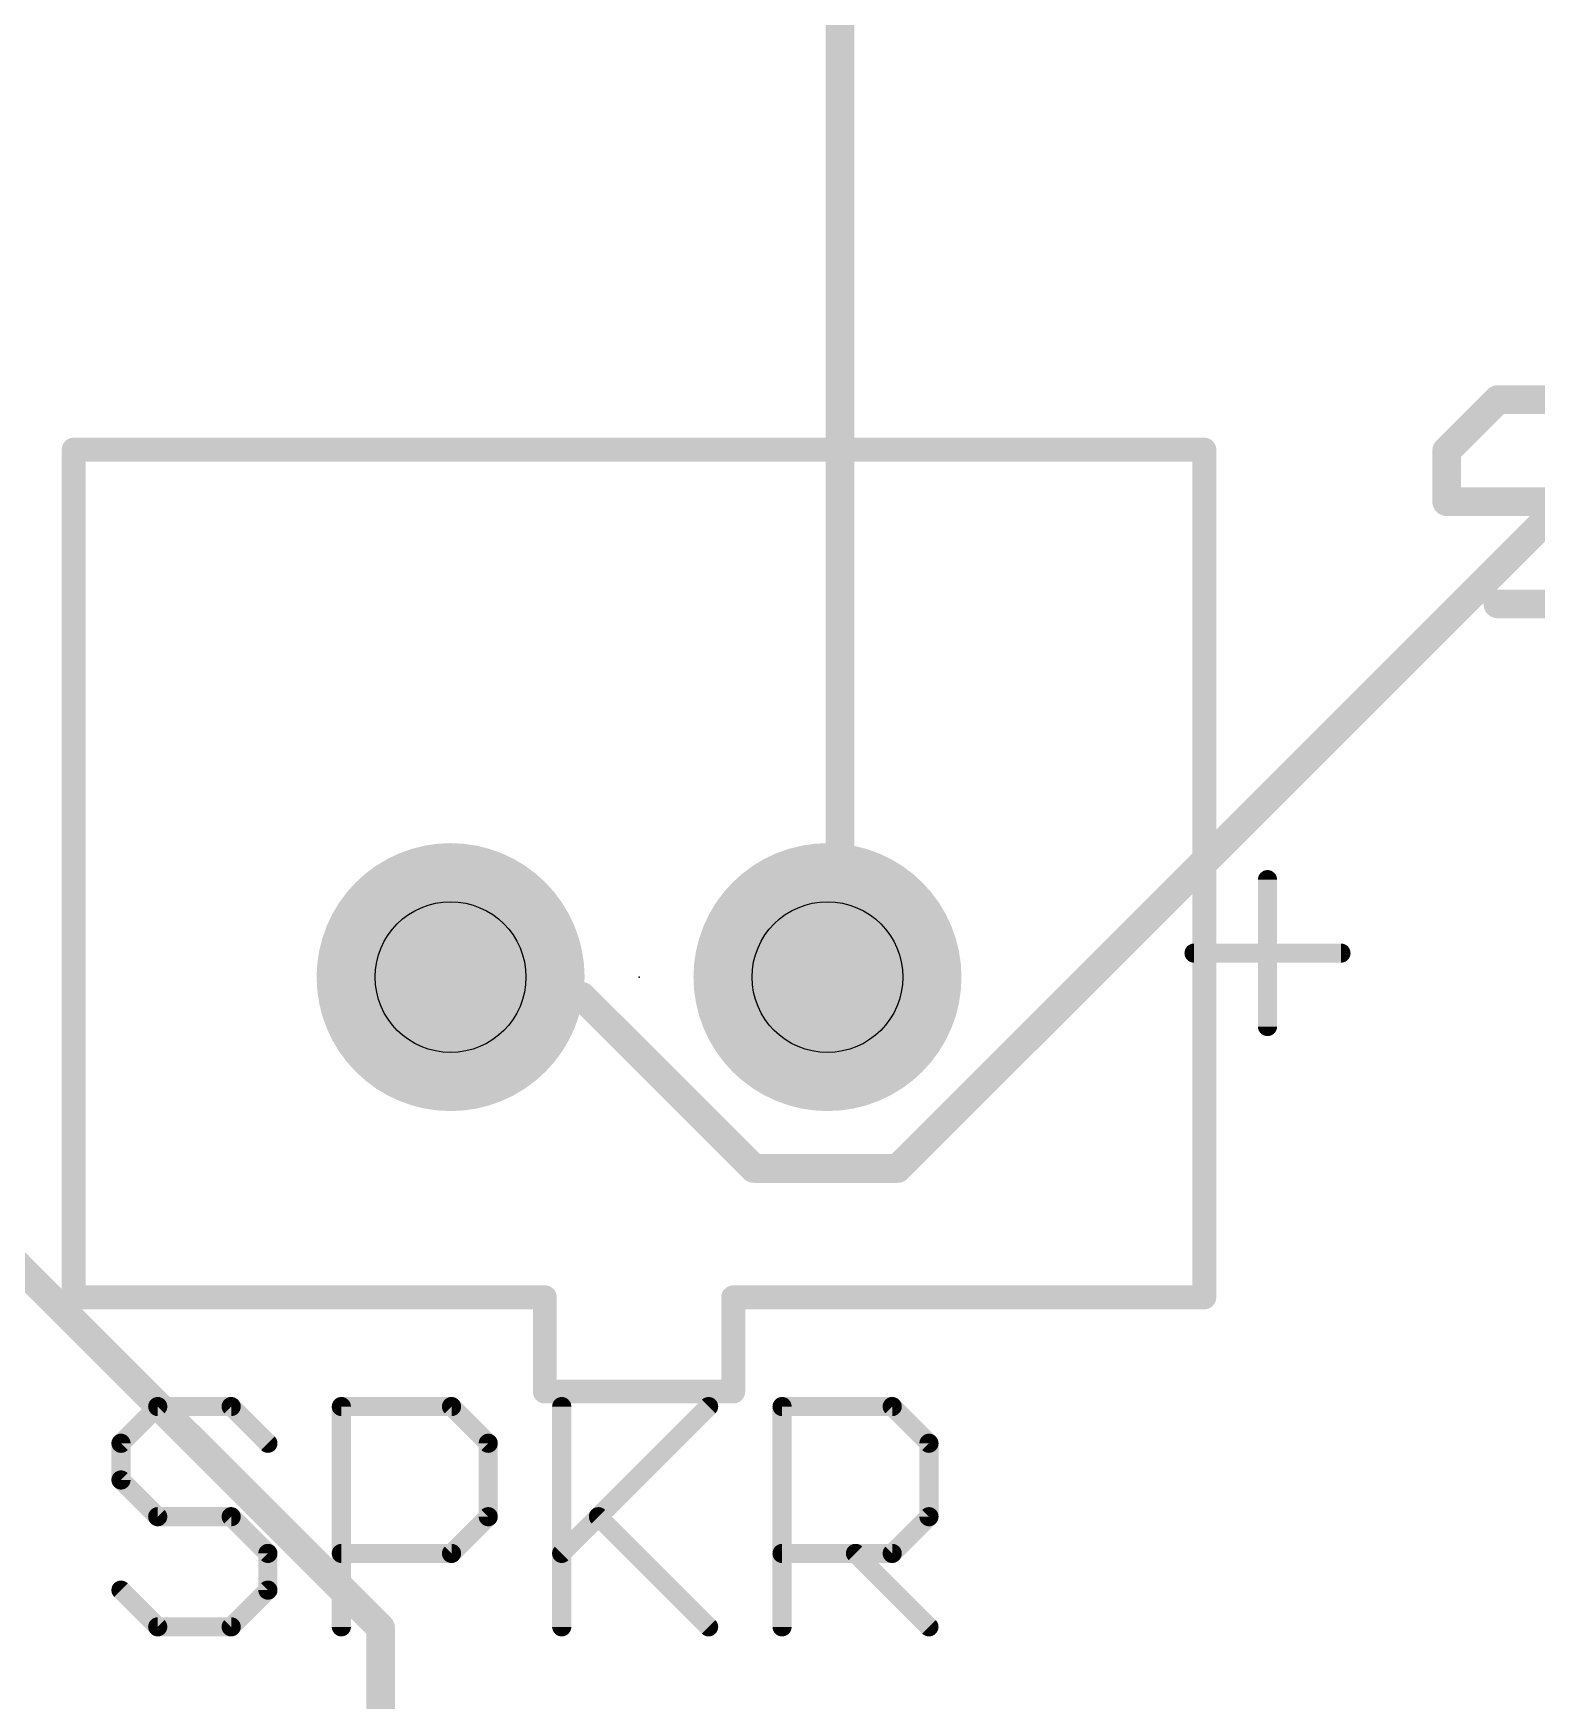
# Model space of a CAD drawing. Extents: x 0 to 45.5, y -0.6 to 38.1.
# Drawn here: x 15.84 to 23.81, y 6.32 to 15.17 of the extents above; entities that cross this region are included whole.
import ezdxf

# ---------------------------------------------------------------- set-up
doc = ezdxf.new("R2010")
doc.units = 0
for name, color, linetype in [('1', 22, 'CONTINUOUS'), ('17', 82, 'CONTINUOUS'), ('21', 253, 'CONTINUOUS'), ('22', 253, 'CONTINUOUS'), ('23', 7, 'CONTINUOUS'), ('25', 253, 'CONTINUOUS'), ('44', 253, 'CONTINUOUS')]:
    doc.layers.add(name, color=color, linetype=linetype)

# ---------------------------------------------------------------- blocks, each defined once
blk = doc.blocks.new('ROUNDP')
at = {"const_width": 0.5}
blk.add_lwpolyline([(0, -0.25, 1), (0, 0.25, 1), (0, -0.25)], format="xyb", dxfattribs=at)

msp = doc.modelspace()

# ---------------------------------------------------------------- linework, layer by layer
at = {"layer": '1', "const_width": 0.1524}
for points in [[(20.1168, 27.7368), (20.1168, 10.2108)], [(17.6784, 6.7056), (3.81, 20.574)], [(24.2316, 12.954), (20.4216, 9.144)], [(20.1168, 10.2108), (20.05, 10.16)], [(18.1356, 10.0584), (18.05, 10.16)], [(18.7452, 10.0584), (18.1356, 10.0584)], [(19.6596, 9.144), (18.7452, 10.0584)], [(20.4216, 9.144), (19.6596, 9.144)], [(17.6784, 2.5908), (17.6784, 6.7056)]]:
    msp.add_lwpolyline(points, dxfattribs=at)
at = {"layer": '1', "const_width": 0.0762}
for points in [[(20.1399, 10.1805, 1), (20.0937, 10.2411)], [(18.0791, 10.1845, 1), (18.0209, 10.1355)], [(20.0269, 10.1903, 1), (20.0731, 10.1297)], [(20.0787, 10.2108, 1), (20.1549, 10.2108)], [(18.1356, 10.0965, 1), (18.1356, 10.0203)], [(18.1065, 10.0339, 1), (18.1647, 10.0829)], [(18.7721, 10.0853, 1), (18.7183, 10.0315)], [(18.7452, 10.0203, 1), (18.7452, 10.0965)], [(19.6596, 9.1821, 1), (19.6596, 9.1059)], [(19.6327, 9.1171, 1), (19.6865, 9.1709)], [(20.3947, 9.1709, 1), (20.4485, 9.1171)], [(20.4216, 9.1059, 1), (20.4216, 9.1821)], [(17.7165, 6.7056, 1), (17.6403, 6.7056)], [(17.6515, 6.6787, 1), (17.7053, 6.7325)]]:
    msp.add_lwpolyline(points, format="xyb", dxfattribs=at)
at = {"layer": '21'}
for points, const_width in [([(16.05, 8.46), (16.05, 12.96)], 0.127), ([(16.05, 12.96), (22.05, 12.96)], 0.127), ([(22.05, 12.96), (22.05, 8.46)], 0.127), ([(22.3852, 10.6773), (22.3852, 9.8977)], 0.1016), ([(21.9954, 10.2875), (22.775, 10.2875)], 0.1016), ([(18.55, 8.46), (16.05, 8.46)], 0.127), ([(18.55, 7.96), (18.55, 8.46)], 0.127), ([(22.05, 8.46), (19.55, 8.46)], 0.127), ([(19.55, 8.46), (19.55, 7.96)], 0.127), ([(19.55, 7.96), (18.55, 7.96)], 0.127)]:
    msp.add_lwpolyline(points, dxfattribs=dict(at, const_width=const_width))
for points, const_width in [([(16.0817, 12.96, 1), (16.0183, 12.96)], 0.0635), ([(16.05, 12.9918, 1), (16.05, 12.9283)], 0.0635), ([(22.0817, 12.96, 1), (22.0183, 12.96)], 0.0635), ([(22.05, 12.9283, 1), (22.05, 12.9918)], 0.0635), ([(22.4106, 10.6773, 1), (22.3598, 10.6773)], 0.0508), ([(21.9954, 10.3129, 1), (21.9954, 10.2621)], 0.0508), ([(22.775, 10.2621, 1), (22.775, 10.3129)], 0.0508), ([(22.3598, 9.8977, 1), (22.4106, 9.8977)], 0.0508), ([(16.05, 8.4918, 1), (16.05, 8.4283)], 0.0635), ([(18.5817, 8.46, 1), (18.5183, 8.46)], 0.0635), ([(18.55, 8.4283, 1), (18.55, 8.4918)], 0.0635), ([(19.55, 8.4918, 1), (19.55, 8.4283)], 0.0635), ([(19.5817, 8.46, 1), (19.5183, 8.46)], 0.0635), ([(22.05, 8.4283, 1), (22.05, 8.4918)], 0.0635), ([(16.0183, 8.46, 1), (16.0817, 8.46)], 0.0635), ([(22.0183, 8.46, 1), (22.0817, 8.46)], 0.0635), ([(18.55, 7.9917, 1), (18.55, 7.9283)], 0.0635), ([(18.5183, 7.96, 1), (18.5817, 7.96)], 0.0635), ([(19.5183, 7.96, 1), (19.5817, 7.96)], 0.0635), ([(19.55, 7.9283, 1), (19.55, 7.9917)], 0.0635)]:
    msp.add_lwpolyline(points, format="xyb", dxfattribs=dict(at, const_width=const_width))
at = {"layer": '22', "const_width": 0.1524}
for points in [[(23.6075, 13.2259), (23.3363, 12.9547)], [(24.1498, 13.2259), (23.6075, 13.2259)], [(23.3363, 12.9547), (23.3363, 12.6835)], [(23.3363, 12.6835), (24.421, 12.6835)], [(23.6075, 12.1412), (24.1498, 12.1412)]]:
    msp.add_lwpolyline(points, dxfattribs=at)
at = {"layer": '22', "const_width": 0.0762}
for points in [[(23.6075, 13.264, 1), (23.6075, 13.1878)], [(23.6344, 13.1989, 1), (23.5806, 13.2528)], [(23.3744, 12.9547, 1), (23.2982, 12.9547)], [(23.3094, 12.9816, 1), (23.3633, 12.9278)], [(23.3363, 12.7216, 1), (23.3363, 12.6454)], [(23.2982, 12.6835, 1), (23.3744, 12.6835)], [(23.6075, 12.1793, 1), (23.6075, 12.1031)]]:
    msp.add_lwpolyline(points, format="xyb", dxfattribs=at)
at = {"layer": '23'}
msp.add_point((19.05, 10.16), dxfattribs=at)
at = {"layer": '25', "const_width": 0.1016}
for points in [[(16.4957, 7.8802), (16.3008, 7.6853)], [(16.8855, 7.8802), (16.4957, 7.8802)], [(17.0804, 7.6853), (16.8855, 7.8802)], [(17.4702, 6.7108), (17.4702, 7.8802)], [(17.4702, 7.8802), (18.0549, 7.8802)], [(18.0549, 7.8802), (18.2498, 7.6853)], [(18.6396, 7.8802), (18.6396, 6.7108)], [(18.6396, 7.1006), (19.4192, 7.8802)], [(19.809, 6.7108), (19.809, 7.8802)], [(19.809, 7.8802), (20.3937, 7.8802)], [(20.3937, 7.8802), (20.5886, 7.6853)], [(16.3008, 7.6853), (16.3008, 7.4904)], [(18.2498, 7.6853), (18.2498, 7.2955)], [(20.5886, 7.6853), (20.5886, 7.2955)], [(16.3008, 7.4904), (16.4957, 7.2955)], [(16.4957, 7.2955), (16.8855, 7.2955)], [(16.8855, 7.2955), (17.0804, 7.1006)], [(18.2498, 7.2955), (18.0549, 7.1006)], [(18.8345, 7.2955), (19.4192, 6.7108)], [(20.5886, 7.2955), (20.3937, 7.1006)], [(17.0804, 7.1006), (17.0804, 6.9057)], [(18.0549, 7.1006), (17.4702, 7.1006)], [(20.3937, 7.1006), (19.809, 7.1006)], [(20.1988, 7.1006), (20.5886, 6.7108)], [(16.4957, 6.7108), (16.3008, 6.9057)], [(17.0804, 6.9057), (16.8855, 6.7108)], [(16.8855, 6.7108), (16.4957, 6.7108)]]:
    msp.add_lwpolyline(points, dxfattribs=at)
at = {"layer": '25', "const_width": 0.0508}
for points in [[(16.4957, 7.9056, 1), (16.4957, 7.8548)], [(16.5137, 7.8622, 1), (16.4777, 7.8982)], [(16.9035, 7.8982, 1), (16.8675, 7.8622)], [(16.8855, 7.8548, 1), (16.8855, 7.9056)], [(17.4956, 7.8802, 1), (17.4448, 7.8802)], [(17.4702, 7.9056, 1), (17.4702, 7.8548)], [(18.0729, 7.8982, 1), (18.0369, 7.8622)], [(18.0549, 7.8548, 1), (18.0549, 7.9056)], [(18.665, 7.8802, 1), (18.6142, 7.8802)], [(19.4372, 7.8622, 1), (19.4012, 7.8982)], [(19.8344, 7.8802, 1), (19.7836, 7.8802)], [(19.809, 7.9056, 1), (19.809, 7.8548)], [(20.4116, 7.8982, 1), (20.3757, 7.8622)], [(20.3937, 7.8548, 1), (20.3937, 7.9056)], [(16.2828, 7.7033, 1), (16.3188, 7.6673)], [(16.3262, 7.6853, 1), (16.2754, 7.6853)], [(17.0624, 7.6673, 1), (17.0984, 7.7033)], [(18.2752, 7.6853, 1), (18.2244, 7.6853)], [(18.2318, 7.6673, 1), (18.2678, 7.7033)], [(20.614, 7.6853, 1), (20.5632, 7.6853)], [(20.5706, 7.6673, 1), (20.6065, 7.7033)], [(16.3188, 7.5084, 1), (16.2828, 7.4724)], [(16.2754, 7.4904, 1), (16.3262, 7.4904)], [(16.4957, 7.3209, 1), (16.4957, 7.2701)], [(16.4777, 7.2775, 1), (16.5137, 7.3135)], [(16.9035, 7.3135, 1), (16.8675, 7.2775)], [(16.8855, 7.2701, 1), (16.8855, 7.3209)], [(18.2244, 7.2955, 1), (18.2752, 7.2955)], [(18.2678, 7.2775, 1), (18.2318, 7.3135)], [(18.8525, 7.3135, 1), (18.8165, 7.2775)], [(20.5632, 7.2955, 1), (20.614, 7.2955)], [(20.6065, 7.2775, 1), (20.5706, 7.3135)], [(17.1058, 7.1006, 1), (17.055, 7.1006)], [(17.0624, 7.0826, 1), (17.0984, 7.1186)], [(17.4702, 7.126, 1), (17.4702, 7.0752)], [(18.0369, 7.1186, 1), (18.0729, 7.0826)], [(18.0549, 7.0752, 1), (18.0549, 7.126)], [(18.6216, 7.1186, 1), (18.6576, 7.0826)], [(19.809, 7.126, 1), (19.809, 7.0752)], [(20.2167, 7.1186, 1), (20.1808, 7.0826)], [(20.3757, 7.1186, 1), (20.4116, 7.0826)], [(20.3937, 7.0752, 1), (20.3937, 7.126)], [(16.3188, 6.9237, 1), (16.2828, 6.8877)], [(17.055, 6.9057, 1), (17.1058, 6.9057)], [(17.0984, 6.8877, 1), (17.0624, 6.9237)], [(16.4957, 6.7362, 1), (16.4957, 6.6854)], [(16.4777, 6.6928, 1), (16.5137, 6.7288)], [(16.8675, 6.7288, 1), (16.9035, 6.6928)], [(16.8855, 6.6854, 1), (16.8855, 6.7362)], [(17.4448, 6.7108, 1), (17.4956, 6.7108)], [(18.6142, 6.7108, 1), (18.665, 6.7108)], [(19.4012, 6.6928, 1), (19.4372, 6.7288)], [(19.7836, 6.7108, 1), (19.8344, 6.7108)], [(20.5706, 6.6928, 1), (20.6065, 6.7288)]]:
    msp.add_lwpolyline(points, format="xyb", dxfattribs=at)
at = {"layer": '44'}
for centre in [(18.05, 10.16), (20.05, 10.16)]:
    msp.add_circle(centre, 0.4, dxfattribs=at)

# ---------------------------------------------------------------- block references
at = {"layer": '17', "xscale": 1.4224, "yscale": 1.4224, "rotation": 180}
for p in [(18.05, 10.16), (18.05, 10.16), (20.05, 10.16), (20.05, 10.16)]:
    msp.add_blockref('ROUNDP', p, dxfattribs=at)

doc.saveas('drawing.dxf')
